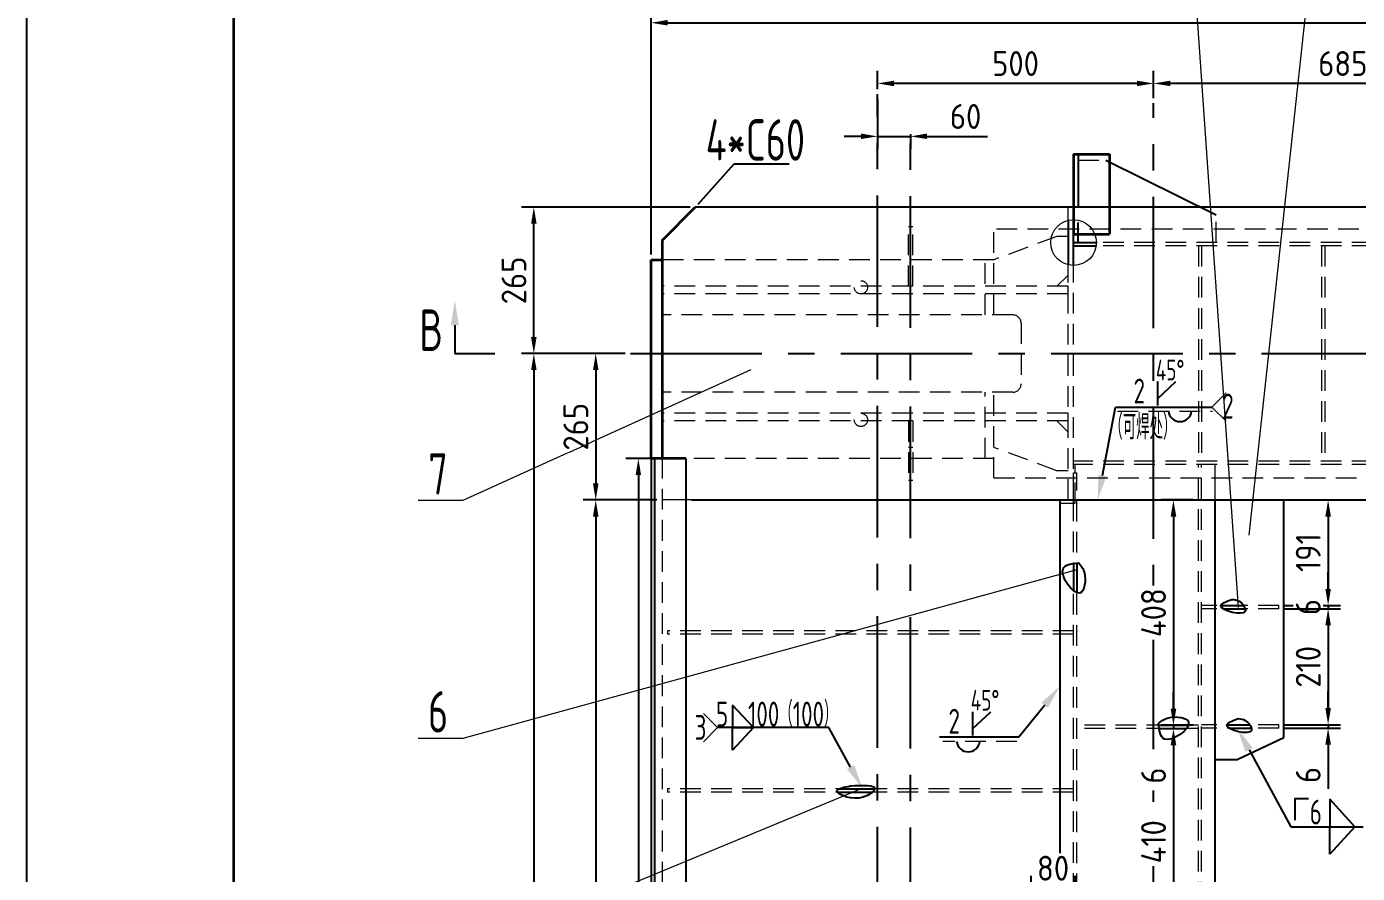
# Model space of a CAD drawing. Header units: millimetres. Extents: x 1747 to 2588, y -325 to 269.
# Drawn here: x 1746.7 to 1907.4, y 45.8 to 148 of the extents above; entities that cross this region are included whole.
import ezdxf
from ezdxf import colors
from ezdxf.entities.mleader import LeaderData, LeaderLine
from ezdxf.enums import TextEntityAlignment as Align
from ezdxf.math import Vec2, Vec3

# ---------------------------------------------------------------- set-up
doc = ezdxf.new("R2010")
doc.units = ezdxf.units.MM
for name, pattern in [('CENTER', [50.8, 31.75, -6.35, 6.35, -6.35]), ('DASHED', [0.75, 0.5, -0.25]), ('DASHED2', [9.525, 6.35, -3.175]), ('PHANTOM', [2.5, 1.25, -0.25, 0.25, -0.25, 0.25, -0.25])]:
    doc.linetypes.add(name, pattern=pattern)
for name, color, linetype, lineweight in [('1粗实线', 7, 'Continuous', 35), ('4虚线', 2, 'DASHED', 18), ('5双点画线', 4, 'PHANTOM', 18), ('6标注', 6, 'Continuous', 18), ('虚线', 3, 'DASHED2', 25)]:
    doc.layers.add(name, color=color, linetype=linetype, lineweight=lineweight)
doc.layers.add('2细实线', color=3, linetype='Continuous')
doc.layers.add('3中心线', color=1, linetype='CENTER')
doc.styles.get("Standard").update_dxf_attribs({"font": 'ISOCP.SHX', "bigfont": 'gbcbig.shx'})
doc.styles.add('wh_1', font='isocp.shx', dxfattribs={"bigfont": 'gbcbig.shx'})
doc.dimstyles.new('ISO-15', dxfattribs={"dimtxt": 3, "dimasz": 2, "dimexe": 1.5, "dimexo": 0.625, "dimgap": 0.9, "dimtad": 1, "dimlfac": 15, "dimdsep": 46, "dimtxsty": 'wh_1', "dimcen": 2.5, "dimadec": 0, "dimazin": 0, "dimtfac": 1, "dimtmove": 0, "dimatfit": 3, "dimfxl": 0.2, "dimtfill": 1, "dimarcsym": 0})

# ---------------------------------------------------------------- blocks, each defined once
blk = doc.blocks.new('WH_图框_A1')
at = {"layer": '1粗实线'}
blk.add_line((-806, 0), (-806, 574), dxfattribs=at)
at = {"layer": '2细实线'}
blk.add_line((-831, 584), (-831, -10), dxfattribs=at)
blk = doc.blocks.new('*D320')
at = {"layer": '6标注', "color": 0, "lineweight": -2, "ltscale": 0.2, "transparency": 16777216}
for p, q in [((1819, 108.51), (1806.47, 108.51)), ((1807.97, 106.51), (1807.97, -56.16)), ((1814.96, -58.16), (1806.47, -58.16))]:
    blk.add_line(p, q, dxfattribs=at)
at = {"layer": '6标注', "color": 0, "ltscale": 0.2, "transparency": 16777216}
for points in [[(1807.64, 106.51), (1808.31, 106.51), (1807.97, 108.51)], [(1807.64, -56.16), (1808.31, -56.16), (1807.97, -58.16)]]:
    blk.add_solid(points, dxfattribs=at)
at = {"layer": 'Defpoints', "color": 0, "ltscale": 0.2, "transparency": 16777216}
for p in [(1819.63, 108.51), (1807.97, -58.16), (1815.58, -58.16)]:
    blk.add_point(p, dxfattribs=at)
at = {"layer": '6标注', "color": 0, "ltscale": 0.2, "transparency": 16777216, "insert": (1805.47, 25.18), "char_height": 3, "attachment_point": 5, "rotation": 90, "style": 'wh_1', "bg_fill": 3, "box_fill_scale": 1.1, "bg_fill_color": 256, "bg_fill_true_color": 13158600, "bg_fill_transparency": 0}
blk.add_mtext('轨 距 2500%%P2.2', dxfattribs=at)
blk = doc.blocks.new('*D321')
at = {"layer": '6标注', "color": 0, "lineweight": -2, "ltscale": 0.2, "transparency": 16777216}
for p, q in [((1826.83, 126.18), (1806.47, 126.18)), ((1807.97, 110.51), (1807.97, 124.18)), ((1819, 108.51), (1806.47, 108.51))]:
    blk.add_line(p, q, dxfattribs=at)
at = {"layer": '6标注', "color": 0, "ltscale": 0.2, "transparency": 16777216}
for points in [[(1807.64, 124.18), (1808.31, 124.18), (1807.97, 126.18)], [(1807.64, 110.51), (1808.31, 110.51), (1807.97, 108.51)]]:
    blk.add_solid(points, dxfattribs=at)
at = {"layer": 'Defpoints', "color": 0, "ltscale": 0.2, "transparency": 16777216}
for p in [(1807.97, 126.18), (1827.45, 126.18), (1819.63, 108.51)]:
    blk.add_point(p, dxfattribs=at)
at = {"layer": '6标注', "color": 0, "ltscale": 0.2, "transparency": 16777216, "insert": (1805.57, 117.34), "char_height": 3, "attachment_point": 5, "rotation": 90, "style": 'wh_1', "bg_fill": 3, "box_fill_scale": 1.1, "bg_fill_color": 256, "bg_fill_true_color": 13158600, "bg_fill_transparency": 0}
blk.add_mtext('265', dxfattribs=at)
blk = doc.blocks.new('*D322')
at = {"layer": '6标注', "color": 0, "lineweight": -2, "ltscale": 0.2, "transparency": 16777216}
for p, q in [((1819, 108.51), (1813.94, 108.51)), ((1815.44, 106.51), (1815.44, 92.84)), ((1822.83, 90.84), (1813.94, 90.84))]:
    blk.add_line(p, q, dxfattribs=at)
at = {"layer": '6标注', "color": 0, "ltscale": 0.2, "transparency": 16777216}
for points in [[(1815.11, 106.51), (1815.78, 106.51), (1815.44, 108.51)], [(1815.11, 92.84), (1815.78, 92.84), (1815.44, 90.84)]]:
    blk.add_solid(points, dxfattribs=at)
at = {"layer": 'Defpoints', "color": 0, "ltscale": 0.2, "transparency": 16777216}
for p in [(1819.63, 108.51), (1815.44, 90.84), (1823.45, 90.84)]:
    blk.add_point(p, dxfattribs=at)
at = {"layer": '6标注', "color": 0, "ltscale": 0.2, "transparency": 16777216, "insert": (1813.04, 99.68), "char_height": 3, "attachment_point": 5, "rotation": 90, "style": 'wh_1', "bg_fill": 3, "box_fill_scale": 1.1, "bg_fill_color": 256, "bg_fill_true_color": 13158600, "bg_fill_transparency": 0}
blk.add_mtext('265', dxfattribs=at)
blk = doc.blocks.new('*D323')
at = {"layer": '6标注', "color": 0, "lineweight": -2, "ltscale": 0.2, "transparency": 16777216}
for p, q in [((1822.83, 90.84), (1813.94, 90.84)), ((1815.44, 88.84), (1815.44, -40.82)), ((1822.83, -42.82), (1813.94, -42.82))]:
    blk.add_line(p, q, dxfattribs=at)
at = {"layer": '6标注', "color": 0, "ltscale": 0.2, "transparency": 16777216}
for points in [[(1815.11, 88.84), (1815.78, 88.84), (1815.44, 90.84)], [(1815.11, -40.82), (1815.78, -40.82), (1815.44, -42.82)]]:
    blk.add_solid(points, dxfattribs=at)
at = {"layer": 'Defpoints', "color": 0, "ltscale": 0.2, "transparency": 16777216}
for p in [(1823.45, 90.84), (1815.44, -42.82), (1823.45, -42.82)]:
    blk.add_point(p, dxfattribs=at)
at = {"layer": '6标注', "color": 0, "ltscale": 0.2, "transparency": 16777216, "insert": (1813.04, 24.01), "char_height": 3, "attachment_point": 5, "rotation": 90, "style": 'wh_1', "bg_fill": 3, "box_fill_scale": 1.1, "bg_fill_color": 256, "bg_fill_true_color": 13158600, "bg_fill_transparency": 0}
blk.add_mtext('2005', dxfattribs=at)
blk = doc.blocks.new('*D329')
at = {"layer": '6标注', "color": 0, "lineweight": -2, "ltscale": 0.2, "transparency": 16777216}
for p, q in [((1882.79, 139.36), (1882.79, 142.62)), ((1928.45, 139.36), (1928.45, 142.62)), ((1926.45, 141.12), (1884.79, 141.12))]:
    blk.add_line(p, q, dxfattribs=at)
at = {"layer": '6标注', "color": 0, "ltscale": 0.2, "transparency": 16777216}
for points in [[(1884.79, 141.45), (1884.79, 140.79), (1882.79, 141.12)], [(1926.45, 141.45), (1926.45, 140.79), (1928.45, 141.12)]]:
    blk.add_solid(points, dxfattribs=at)
at = {"layer": 'Defpoints', "color": 0, "ltscale": 0.2, "transparency": 16777216}
for p in [(1882.79, 141.12), (1882.79, 138.74), (1928.45, 138.74)]:
    blk.add_point(p, dxfattribs=at)
at = {"layer": '6标注', "color": 0, "ltscale": 0.2, "transparency": 16777216, "insert": (1905.62, 143.52), "char_height": 3, "attachment_point": 5, "style": 'wh_1', "bg_fill": 3, "box_fill_scale": 1.1, "bg_fill_color": 256, "bg_fill_true_color": 13158600, "bg_fill_transparency": 0}
blk.add_mtext('685', dxfattribs=at)
blk = doc.blocks.new('*D330')
at = {"layer": '6标注', "color": 0, "lineweight": -2, "ltscale": 0.2, "transparency": 16777216}
for p, q in [((1849.45, 140.44), (1849.45, 142.62)), ((1882.79, 139.36), (1882.79, 142.62)), ((1880.79, 141.12), (1851.45, 141.12))]:
    blk.add_line(p, q, dxfattribs=at)
at = {"layer": '6标注', "color": 0, "ltscale": 0.2, "transparency": 16777216}
for points in [[(1851.45, 141.45), (1851.45, 140.79), (1849.45, 141.12)], [(1880.79, 141.45), (1880.79, 140.79), (1882.79, 141.12)]]:
    blk.add_solid(points, dxfattribs=at)
at = {"layer": 'Defpoints', "color": 0, "ltscale": 0.2, "transparency": 16777216}
for p in [(1849.45, 141.12), (1849.45, 139.82), (1882.79, 138.74)]:
    blk.add_point(p, dxfattribs=at)
at = {"layer": '6标注', "color": 0, "ltscale": 0.2, "transparency": 16777216, "insert": (1866.12, 143.52), "char_height": 3, "attachment_point": 5, "style": 'wh_1', "bg_fill": 3, "box_fill_scale": 1.1, "bg_fill_color": 256, "bg_fill_true_color": 13158600, "bg_fill_transparency": 0}
blk.add_mtext('500', dxfattribs=at)
blk = doc.blocks.new('*D331')
at = {"layer": '6标注', "color": 0, "lineweight": -2, "ltscale": 0.2, "transparency": 16777216}
for p, q in [((1849.45, 139.19), (1849.45, 133.23)), ((1853.45, 134.98), (1853.45, 133.23)), ((1847.45, 134.73), (1845.45, 134.73)), ((1849.45, 134.73), (1853.45, 134.73)), ((1855.45, 134.73), (1862.73, 134.73))]:
    blk.add_line(p, q, dxfattribs=at)
at = {"layer": '6标注', "color": 0, "ltscale": 0.2, "transparency": 16777216}
for points in [[(1847.45, 135.07), (1847.45, 134.4), (1849.45, 134.73)], [(1855.45, 135.07), (1855.45, 134.4), (1853.45, 134.73)]]:
    blk.add_solid(points, dxfattribs=at)
at = {"layer": 'Defpoints', "color": 0, "ltscale": 0.2, "transparency": 16777216}
for p in [(1849.45, 139.82), (1853.45, 135.6), (1853.45, 134.73)]:
    blk.add_point(p, dxfattribs=at)
at = {"layer": '6标注', "color": 0, "ltscale": 0.2, "transparency": 16777216, "insert": (1860.09, 137.13), "char_height": 3, "attachment_point": 5, "style": 'wh_1', "bg_fill": 3, "box_fill_scale": 1.1, "bg_fill_color": 256, "bg_fill_true_color": 13158600, "bg_fill_transparency": 0}
blk.add_mtext('60', dxfattribs=at)
blk = doc.blocks.new('*D332')
at = {"layer": '6标注', "color": 0, "lineweight": -2, "ltscale": 0.2, "transparency": 16777216}
for p, q in [((1822.12, 120.47), (1822.12, 149.94)), ((2048.79, 123.02), (2048.79, 149.94)), ((1824.12, 148.44), (2046.79, 148.44))]:
    blk.add_line(p, q, dxfattribs=at)
at = {"layer": '6标注', "color": 0, "ltscale": 0.2, "transparency": 16777216}
for points in [[(1824.12, 148.78), (1824.12, 148.11), (1822.12, 148.44)], [(2046.79, 148.78), (2046.79, 148.11), (2048.79, 148.44)]]:
    blk.add_solid(points, dxfattribs=at)
at = {"layer": 'Defpoints', "color": 0, "ltscale": 0.2, "transparency": 16777216}
for p in [(2048.79, 148.44), (2048.79, 122.39), (1822.12, 119.84)]:
    blk.add_point(p, dxfattribs=at)
at = {"layer": '6标注', "color": 0, "ltscale": 0.2, "transparency": 16777216, "insert": (1935.45, 150.84), "char_height": 3, "attachment_point": 5, "style": 'wh_1', "bg_fill": 3, "box_fill_scale": 1.1, "bg_fill_color": 256, "bg_fill_true_color": 13158600, "bg_fill_transparency": 0}
blk.add_mtext('3400', dxfattribs=at)
blk = doc.blocks.new('*D362')
at = {"layer": '6标注', "color": 0, "lineweight": -2, "ltscale": 0.2, "transparency": 16777216}
for p, q in [((1867.99, 36.4), (1867.99, 45.49)), ((1873.32, 36.4), (1873.32, 45.49)), ((1865.99, 43.99), (1863.99, 43.99)), ((1867.99, 43.99), (1873.32, 43.99)), ((1875.32, 43.99), (1877.32, 43.99))]:
    blk.add_line(p, q, dxfattribs=at)
at = {"layer": '6标注', "color": 0, "ltscale": 0.2, "transparency": 16777216}
for points in [[(1865.99, 44.32), (1865.99, 43.65), (1867.99, 43.99)], [(1875.32, 44.32), (1875.32, 43.65), (1873.32, 43.99)]]:
    blk.add_solid(points, dxfattribs=at)
at = {"layer": 'Defpoints', "color": 0, "ltscale": 0.2, "transparency": 16777216}
for p in [(1867.99, 35.78), (1873.32, 35.78)]:
    blk.add_point(p, dxfattribs=at)
at = {"layer": '6标注', "color": 0, "ltscale": 0.2, "transparency": 16777216, "insert": (1870.65, 46.39), "char_height": 3, "attachment_point": 5, "style": 'wh_1', "bg_fill": 3, "box_fill_scale": 1.1, "bg_fill_color": 256, "bg_fill_true_color": 13158600, "bg_fill_transparency": 0}
blk.add_mtext('80', dxfattribs=at)
at = {"layer": 'Defpoints', "color": 0, "ltscale": 0.2, "transparency": 16777216}
blk.add_point((1873.32, 43.99), dxfattribs=at)
blk = doc.blocks.new('*D368')
at = {"layer": '6标注', "color": 0, "lineweight": -2, "ltscale": 0.2, "transparency": 16777216}
for p, q in [((1887.56, 90.84), (1883.68, 90.84)), ((1885.18, 88.84), (1885.18, 65.64)), ((1887.56, 63.64), (1883.68, 63.64))]:
    blk.add_line(p, q, dxfattribs=at)
at = {"layer": '6标注', "color": 0, "ltscale": 0.2, "transparency": 16777216}
for points in [[(1884.85, 88.84), (1885.52, 88.84), (1885.18, 90.84)], [(1884.85, 65.64), (1885.52, 65.64), (1885.18, 63.64)]]:
    blk.add_solid(points, dxfattribs=at)
at = {"layer": 'Defpoints', "color": 0, "ltscale": 0.2, "transparency": 16777216}
for p in [(1888.19, 90.84), (1885.18, 63.64), (1888.19, 63.64)]:
    blk.add_point(p, dxfattribs=at)
at = {"layer": '6标注', "color": 0, "ltscale": 0.2, "transparency": 16777216, "insert": (1882.78, 77.24), "char_height": 3, "attachment_point": 5, "rotation": 90, "style": 'wh_1', "bg_fill": 3, "box_fill_scale": 1.1, "bg_fill_color": 256, "bg_fill_true_color": 13158600, "bg_fill_transparency": 0}
blk.add_mtext('408', dxfattribs=at)
blk = doc.blocks.new('*D369')
at = {"layer": '6标注', "color": 0, "lineweight": -2, "ltscale": 0.2, "transparency": 16777216}
for p, q in [((1885.18, 65.64), (1885.18, 67.64)), ((1885.18, 63.64), (1885.18, 63.24)), ((1885.81, 63.64), (1886.68, 63.64)), ((1885.81, 63.24), (1886.68, 63.24)), ((1885.18, 61.24), (1885.18, 55.92))]:
    blk.add_line(p, q, dxfattribs=at)
at = {"layer": '6标注', "color": 0, "ltscale": 0.2, "transparency": 16777216}
for points in [[(1884.85, 65.64), (1885.52, 65.64), (1885.18, 63.64)], [(1884.85, 61.24), (1885.52, 61.24), (1885.18, 63.24)]]:
    blk.add_solid(points, dxfattribs=at)
at = {"layer": 'Defpoints', "color": 0, "ltscale": 0.2, "transparency": 16777216}
for p in [(1885.18, 63.64), (1885.18, 63.24), (1885.18, 63.24)]:
    blk.add_point(p, dxfattribs=at)
at = {"layer": '6标注', "color": 0, "ltscale": 0.2, "transparency": 16777216, "insert": (1882.78, 57.58), "char_height": 3, "attachment_point": 5, "rotation": 90, "style": 'wh_1', "bg_fill": 3, "box_fill_scale": 1.1, "bg_fill_color": 256, "bg_fill_true_color": 13158600, "bg_fill_transparency": 0}
blk.add_mtext('6', dxfattribs=at)
blk = doc.blocks.new('*D370')
at = {"layer": '6标注', "color": 0, "lineweight": -2, "ltscale": 0.2, "transparency": 16777216}
for p, q in [((1885.81, 63.24), (1886.68, 63.24)), ((1885.18, 61.24), (1885.18, 37.91)), ((1885.81, 35.91), (1886.68, 35.91))]:
    blk.add_line(p, q, dxfattribs=at)
at = {"layer": '6标注', "color": 0, "ltscale": 0.2, "transparency": 16777216}
for points in [[(1884.85, 61.24), (1885.52, 61.24), (1885.18, 63.24)], [(1884.85, 37.91), (1885.52, 37.91), (1885.18, 35.91)]]:
    blk.add_solid(points, dxfattribs=at)
at = {"layer": 'Defpoints', "color": 0, "ltscale": 0.2, "transparency": 16777216}
for p in [(1885.18, 63.24), (1885.18, 35.91), (1885.18, 35.91)]:
    blk.add_point(p, dxfattribs=at)
at = {"layer": '6标注', "color": 0, "ltscale": 0.2, "transparency": 16777216, "insert": (1882.78, 49.58), "char_height": 3, "attachment_point": 5, "rotation": 90, "style": 'wh_1', "bg_fill": 3, "box_fill_scale": 1.1, "bg_fill_color": 256, "bg_fill_true_color": 13158600, "bg_fill_transparency": 0}
blk.add_mtext('410', dxfattribs=at)
blk = doc.blocks.new('*D380')
at = {"layer": '6标注', "color": 0, "lineweight": -2, "ltscale": 0.2, "transparency": 16777216}
for p, q in [((1899.14, 90.84), (1905.35, 90.84)), ((1903.85, 88.84), (1903.85, 80.11)), ((1898.54, 78.11), (1905.35, 78.11))]:
    blk.add_line(p, q, dxfattribs=at)
at = {"layer": '6标注', "color": 0, "ltscale": 0.2, "transparency": 16777216}
for points in [[(1903.52, 88.84), (1904.19, 88.84), (1903.85, 90.84)], [(1903.52, 80.11), (1904.19, 80.11), (1903.85, 78.11)]]:
    blk.add_solid(points, dxfattribs=at)
at = {"layer": 'Defpoints', "color": 0, "ltscale": 0.2, "transparency": 16777216}
for p in [(1898.52, 90.84), (1897.92, 78.11), (1903.85, 78.11)]:
    blk.add_point(p, dxfattribs=at)
at = {"layer": '6标注', "color": 0, "ltscale": 0.2, "transparency": 16777216, "insert": (1901.45, 84.48), "char_height": 3, "attachment_point": 5, "rotation": 90, "style": 'wh_1', "bg_fill": 3, "box_fill_scale": 1.1, "bg_fill_color": 256, "bg_fill_true_color": 13158600, "bg_fill_transparency": 0}
blk.add_mtext('191', dxfattribs=at)
blk = doc.blocks.new('*D381')
at = {"layer": '6标注', "color": 0, "lineweight": -2, "ltscale": 0.2, "transparency": 16777216}
for p, q in [((1903.85, 80.11), (1903.85, 82.11)), ((1898.54, 78.11), (1905.35, 78.11)), ((1898.54, 77.71), (1905.35, 77.71)), ((1903.85, 78.11), (1903.85, 77.71)), ((1903.85, 75.71), (1903.85, 73.71))]:
    blk.add_line(p, q, dxfattribs=at)
at = {"layer": '6标注', "color": 0, "ltscale": 0.2, "transparency": 16777216}
for points in [[(1903.52, 80.11), (1904.19, 80.11), (1903.85, 78.11)], [(1903.52, 75.71), (1904.19, 75.71), (1903.85, 77.71)]]:
    blk.add_solid(points, dxfattribs=at)
at = {"layer": 'Defpoints', "color": 0, "ltscale": 0.2, "transparency": 16777216}
for p in [(1897.92, 78.11), (1897.92, 77.71)]:
    blk.add_point(p, dxfattribs=at)
at = {"layer": '6标注', "color": 0, "ltscale": 0.2, "transparency": 16777216, "insert": (1901.45, 77.91), "char_height": 3, "attachment_point": 5, "rotation": 90, "style": 'wh_1', "bg_fill": 3, "box_fill_scale": 1.1, "bg_fill_color": 256, "bg_fill_true_color": 13158600, "bg_fill_transparency": 0}
blk.add_mtext('6', dxfattribs=at)
at = {"layer": 'Defpoints', "color": 0, "ltscale": 0.2, "transparency": 16777216}
blk.add_point((1903.85, 77.71), dxfattribs=at)
blk = doc.blocks.new('*D382')
at = {"layer": '6标注', "color": 0, "lineweight": -2, "ltscale": 0.2, "transparency": 16777216}
for p, q in [((1898.54, 77.71), (1905.35, 77.71)), ((1903.85, 75.71), (1903.85, 65.71)), ((1898.54, 63.71), (1905.35, 63.71))]:
    blk.add_line(p, q, dxfattribs=at)
at = {"layer": '6标注', "color": 0, "ltscale": 0.2, "transparency": 16777216}
for points in [[(1903.52, 75.71), (1904.19, 75.71), (1903.85, 77.71)], [(1903.52, 65.71), (1904.19, 65.71), (1903.85, 63.71)]]:
    blk.add_solid(points, dxfattribs=at)
at = {"layer": 'Defpoints', "color": 0, "ltscale": 0.2, "transparency": 16777216}
for p in [(1897.92, 77.71), (1897.92, 63.71), (1903.85, 63.71)]:
    blk.add_point(p, dxfattribs=at)
at = {"layer": '6标注', "color": 0, "ltscale": 0.2, "transparency": 16777216, "insert": (1901.45, 70.71), "char_height": 3, "attachment_point": 5, "rotation": 90, "style": 'wh_1', "bg_fill": 3, "box_fill_scale": 1.1, "bg_fill_color": 256, "bg_fill_true_color": 13158600, "bg_fill_transparency": 0}
blk.add_mtext('210', dxfattribs=at)
blk = doc.blocks.new('*D252')
at = {"layer": '6标注', "color": 0, "lineweight": -2, "ltscale": 0.2, "transparency": 16777216}
for p, q in [((1903.85, 65.71), (1903.85, 67.71)), ((1898.54, 63.71), (1905.35, 63.71)), ((1898.54, 63.31), (1905.35, 63.31)), ((1903.85, 63.71), (1903.85, 63.31)), ((1903.85, 61.31), (1903.85, 55.98))]:
    blk.add_line(p, q, dxfattribs=at)
at = {"layer": '6标注', "color": 0, "ltscale": 0.2, "transparency": 16777216}
for points in [[(1903.52, 65.71), (1904.19, 65.71), (1903.85, 63.71)], [(1903.52, 61.31), (1904.19, 61.31), (1903.85, 63.31)]]:
    blk.add_solid(points, dxfattribs=at)
at = {"layer": 'Defpoints', "color": 0, "ltscale": 0.2, "transparency": 16777216}
for p in [(1897.92, 63.71), (1897.92, 63.31), (1903.85, 63.31)]:
    blk.add_point(p, dxfattribs=at)
at = {"layer": '6标注', "color": 0, "ltscale": 0.2, "transparency": 16777216, "insert": (1901.45, 57.65), "char_height": 3, "attachment_point": 5, "rotation": 90, "style": 'wh_1', "bg_fill": 3, "box_fill_scale": 1.1, "bg_fill_color": 256, "bg_fill_true_color": 13158600, "bg_fill_transparency": 0}
blk.add_mtext('6', dxfattribs=at)
blk = doc.blocks.new('*D417')
at = {"layer": '6标注', "color": 0, "lineweight": -2, "ltscale": 0.2, "transparency": 16777216}
for p, q in [((1825.69, 95.84), (1819.09, 95.84)), ((1820.59, 93.84), (1820.59, -43.49)), ((1825.69, -45.49), (1819.09, -45.49))]:
    blk.add_line(p, q, dxfattribs=at)
at = {"layer": '6标注', "color": 0, "ltscale": 0.2, "transparency": 16777216}
for points in [[(1820.26, 93.84), (1820.92, 93.84), (1820.59, 95.84)], [(1820.26, -43.49), (1820.92, -43.49), (1820.59, -45.49)]]:
    blk.add_solid(points, dxfattribs=at)
at = {"layer": 'Defpoints', "color": 0, "ltscale": 0.2, "transparency": 16777216}
for p in [(1826.32, 95.84), (1820.59, -45.49), (1826.32, -45.49)]:
    blk.add_point(p, dxfattribs=at)
at = {"layer": '6标注', "color": 0, "ltscale": 0.2, "transparency": 16777216, "insert": (1818.19, 24.68), "char_height": 3, "attachment_point": 5, "rotation": 90, "style": 'wh_1', "bg_fill": 3, "box_fill_scale": 1.1, "bg_fill_color": 256, "bg_fill_true_color": 13158600, "bg_fill_transparency": 0}
blk.add_mtext('2160', dxfattribs=at)

msp = doc.modelspace()

# ---------------------------------------------------------------- linework, layer by layer
at = {"color": 7, "linetype": 'Continuous'}
for p, q in [((2043.45298, 126.17687), (1827.45298, 126.17687)), ((1826.98632, 90.84354), (2043.91965, 90.84354)), ((1871.51965, 35.77687), (1871.51965, 90.84354)), ((1890.18632, 90.84354), (1890.18632, -42.82313)), ((1898.51965, 62.17687), (1898.51965, 90.84354)), ((1873.11965, 83.17782), (1873.11965, 79.87783)), ((1873.51934, 83.23321), (1873.51934, 79.64368)), ((1892.85298, 59.5102), (1898.51965, 62.17687)), ((1890.18632, 59.5102), (1892.85298, 59.5102)), ((1844.61315, 55.57687), (1848.86428, 55.57687)), ((1844.83082, 55.97687), (1849.15069, 55.97687))]:
    msp.add_line(p, q, dxfattribs=at)
at = {"ltscale": 0.2}
for p, q in [((1822.11965, 119.84354), (1822.11965, -69.4898)), ((1798.43679, 108.5102), (1803.24757, 108.5102)), ((1822.51965, 95.84354), (1822.51965, -45.4898)), ((1826.31965, 95.84354), (1826.31965, -45.4898)), ((1890.90112, 78.1102), (1893.64112, 78.1102)), ((1891.17975, 77.7102), (1893.84508, 77.7102)), ((1891.64169, 63.7102), (1894.38169, 63.7102)), ((1891.92031, 63.3102), (1894.58565, 63.3102))]:
    msp.add_line(p, q, dxfattribs=at)
for p, q in [((1883.25604, 105.13862), (1883.25604, 102.24961)), ((1883.25604, 103.06514), (1885.48325, 105.13862)), ((1860.91554, 65.28227), (1860.91554, 62.39326)), ((1860.91554, 63.20879), (1863.14275, 65.28227))]:
    msp.add_line(p, q)
at = {"ltscale": 0.2, "flags": 128}
for points in [[(1831.96278, 66.0747), (1831.96278, 63.36618), (1834.4898, 63.36618), (1831.96278, 66.0747)], [(1831.96278, 60.65767), (1831.96278, 63.36618), (1834.4898, 63.36618), (1831.96278, 60.65767)], [(1901.47627, 54.74575), (1899.84198, 54.74575), (1899.84198, 52.19051)], [(1904.0448, 54.72453), (1904.0448, 51.39597), (1907.0688, 51.39597), (1904.0448, 54.72453)], [(1904.0448, 48.06741), (1904.0448, 51.39597), (1907.0688, 51.39597), (1904.0448, 48.06741)]]:
    msp.add_lwpolyline(points, dxfattribs=at)
for centre in [(1885.97027, 101.70367), (1860.40638, 61.84732)]:
    msp.add_arc(centre, 1.40757, 186.0470255, 353.9529745)
at = {"layer": '1粗实线'}
msp.add_line((1823.45298, 122.17687), (1827.45298, 126.17687), dxfattribs=at)
at = {"layer": '2细实线', "ltscale": 0.2}
for points in [[(1873.75299, 83.26284), (1871.84883, 82.52646), (1873.89126, 79.60922), (1874.42872, 82.03315), (1873.75299, 83.26284)], [(1892.23609, 78.84284), (1890.89508, 78.04845), (1893.85286, 77.42353), (1893.10786, 78.61953), (1892.23609, 78.84284)], [(1892.97665, 64.44284), (1891.63565, 63.64845), (1894.59343, 63.02353), (1893.84842, 64.21953), (1892.97665, 64.44284)], [(1846.17871, 56.33096), (1844.58214, 55.77973), (1847.18683, 54.86597), (1849.1548, 56.01093), (1846.17871, 56.33096)]]:
    msp.add_spline(points, degree=3, dxfattribs=at)
at = {"layer": '3中心线', "ltscale": 0.5}
for p, q in [((1849.45298, -116.87825), (1849.45298, 139.81614)), ((1882.78632, -117.03159), (1882.78632, 138.73908)), ((1853.45298, -116.96594), (1853.45298, 135.60354)), ((1819.6266, 108.5102), (2052.3553, 108.5102))]:
    msp.add_line(p, q, dxfattribs=at)
at = {"layer": '4虚线', "ltscale": 5}
for p, q in [((1872.45298, 90.84354), (1872.45298, 126.17687)), ((1873.11965, 90.84354), (1873.11965, 126.17687)), ((1853.18632, 123.84354), (1853.71965, 123.84354)), ((1853.18632, 116.64354), (1853.18632, 123.84354)), ((1853.71965, 116.64354), (1853.71965, 123.84354)), ((1873.11965, 123.3102), (1873.11965, 123.7102)), ((1823.45298, 122.17687), (1823.45298, -69.4898)), ((1863.51965, 113.17687), (1863.51965, 123.5102)), ((2020.05298, 123.5102), (1863.51965, 123.5102)), ((1871.11965, 122.64354), (1863.51965, 119.84354)), ((1872.45298, 122.64354), (1871.11965, 122.64354)), ((2010.45298, 121.9102), (1873.11965, 121.9102)), ((2010.45298, 121.5102), (1873.11965, 121.5102)), ((1888.18632, 121.5102), (1888.18632, 95.5102)), ((1888.58632, 121.5102), (1888.58632, 95.5102)), ((1903.05298, 121.5102), (1903.05298, 95.5102)), ((1903.45298, 121.5102), (1903.45298, 95.5102)), ((1863.51965, 119.84354), (1823.45298, 119.84354)), ((1862.45298, 113.17687), (1862.45298, 119.84354)), ((1871.11965, 116.64354), (1872.45298, 117.97687)), ((1872.45298, 116.64354), (1823.45298, 116.64354)), ((1872.45298, 115.7102), (1823.45298, 115.7102)), ((1872.45298, 115.7102), (1872.45298, 116.64354)), ((1865.78632, 113.17687), (1823.45298, 113.17687)), ((1866.78632, 112.17687), (1866.78632, 104.84354)), ((1865.78632, 103.84354), (1823.45298, 103.84354)), ((1862.45298, 95.84354), (1862.45298, 103.84354)), ((1863.51965, 93.5102), (1863.51965, 103.84354)), ((1872.45298, 101.3102), (1823.45298, 101.3102)), ((1872.45298, 100.37687), (1872.45298, 101.3102)), ((1878.41772, 101.55539), (1889.88697, 101.55539)), ((1872.45298, 100.37687), (1823.45298, 100.37687)), ((1853.18632, 100.37687), (1853.18632, 93.17687)), ((1853.71965, 100.37687), (1853.71965, 93.17687)), ((1872.45298, 99.04354), (1871.11965, 100.37687)), ((1853.71965, 97.17687), (1853.18632, 97.17687)), ((1871.11965, 94.37687), (1863.51965, 97.17687)), ((1863.51965, 95.84354), (1823.45298, 95.84354)), ((2010.45298, 95.5102), (1873.11965, 95.5102)), ((2010.45298, 95.1102), (1873.11965, 95.1102)), ((1873.31965, 90.44354), (1873.31965, 95.1102)), ((1888.18632, -47.75646), (1888.18632, 95.1102)), ((1888.58632, -47.75646), (1888.58632, 95.1102)), ((1853.71965, 93.17687), (1853.18632, 93.17687)), ((1863.51965, 93.5102), (2020.05298, 93.5102)), ((1872.45298, 94.37687), (1871.11965, 94.37687)), ((1873.11965, 35.77687), (1873.11965, 94.1102)), ((1873.11965, 94.1102), (1873.51965, 94.1102)), ((1873.11965, 93.7102), (1873.11965, 93.3102)), ((1873.51965, -46.75646), (1873.51965, 94.1102)), ((1897.91965, 78.1102), (1888.58632, 78.1102)), ((1897.91965, 77.7102), (1888.58632, 77.7102)), ((1897.91965, 77.7102), (1897.91965, 78.1102)), ((1873.11965, 75.04354), (1824.11965, 75.04354)), ((1824.11965, 75.04354), (1824.11965, 74.64354)), ((1873.11965, 74.64354), (1824.11965, 74.64354)), ((1888.18632, 63.64354), (1873.51965, 63.64354)), ((1888.18632, 63.24354), (1873.51965, 63.24354)), ((1897.91965, 63.7102), (1888.58632, 63.7102)), ((1897.91965, 63.3102), (1888.58632, 63.3102)), ((1897.91965, 63.3102), (1897.91965, 63.7102)), ((1866.28036, 61.69904), (1857.34082, 61.69904)), ((1873.11965, 55.97687), (1824.11965, 55.97687)), ((1824.11965, 55.97687), (1824.11965, 55.57687)), ((1873.11965, 55.57687), (1824.11965, 55.57687))]:
    msp.add_line(p, q, dxfattribs=at)
at = {"layer": '4虚线', "ltscale": 10}
for p, q in [((1890.18632, 95.1102), (1890.18632, 90.84354)), ((1826.98632, 90.84354), (1823.45298, 90.84354)), ((1871.51965, 90.44354), (1873.31965, 90.44354))]:
    msp.add_line(p, q, dxfattribs=at)
at = {"layer": '4虚线', "ltscale": 5}
for centre in [(1847.45298, 116.5102), (1847.45298, 100.5102)]:
    msp.add_circle(centre, 0.8, dxfattribs=at)
for centre, start, end in [((1865.78632, 112.17687), 0, 90), ((1865.78632, 104.84354), 270, 0)]:
    msp.add_arc(centre, 1, start, end, dxfattribs=at)
at = {"layer": '5双点画线', "linetype": 'PHANTOM', "ltscale": 5}
msp.add_line((1827.45298, 126.17687), (2043.45298, 126.17687), dxfattribs=at)
at = {"layer": '6标注', "ltscale": 0.2}
for p, q in [((1891.54293, 103.76058), (1889.82978, 102.04743)), ((1891.54293, 100.33429), (1889.82978, 102.04743)), ((1828.4333, 65.07933), (1830.14645, 63.36618)), ((1828.4333, 61.65304), (1830.14645, 63.36618))]:
    msp.add_line(p, q, dxfattribs=at)

# ---------------------------------------------------------------- block references
at = {"layer": '2细实线', "lineweight": 0}
msp.add_blockref('WH_图框_A1', (2577.74535, -314.60487), dxfattribs=at)

# ---------------------------------------------------------------- texts
at = {"layer": '6标注', "ltscale": 0.2, "style": 'wh_1', "width": 0.75}
for s, height, p in [('B', 5, (1794.15411, 108.83941)), ('2', 3, (1891.07234, 100.67084)), ('5', 3, (1829.96523, 63.48913)), ('100（100）', 3, (1833.82317, 63.48913)), ('3', 3, (1827.38712, 61.89439)), ('6', 3, (1901.63297, 51.6706))]:
    msp.add_text(s, height=height, dxfattribs=at).set_placement(p)
at = {"layer": '6标注', "style": 'wh_1', "width": 0.75}
for s, height, p in [('45°', 2.5, (1883.0525, 105.27199)), ('2', 3, (1880.36571, 102.48897)), ('（可焊处） ', 3, (1877.44234, 98.1492)), ('45°', 2.5, (1860.712, 65.41563)), ('2', 3, (1858.02521, 62.63262))]:
    msp.add_text(s, height=height, dxfattribs=at).set_placement(p)
at = {"layer": '6标注', "ltscale": 0.2, "style": 'wh_1', "width": 0.75}
for s, p in [('7', (1796.40913, 91.48276)), ('6', (1796.40913, 62.76749))]:
    msp.add_text(s, height=5, dxfattribs=at).set_placement(p, align=Align.CENTER)

# ---------------------------------------------------------------- leaders
at = {"layer": '6标注', "ltscale": 0.2}
ml = msp.add_multileader_mtext('Standard', dxfattribs=at)
ml.set_content('')
ml.set_leader_properties()
ml.build(insert=Vec2(0, 0))
ml.multileader.update_dxf_attribs({"text_right_attachment_type": 6, "dogleg_length": 0, "arrow_head_size": 3})
ctx = ml.context
ctx.base_point, ctx.char_height, ctx.arrow_head_size, ctx.landing_gap_size, ctx.plane_origin = Vec3(1803.24757, 108.5102), 0.18, 3, 0.09, Vec3(1798.43679, 118.49211)
ctx.right_attachment = 6
notes = []
notes.append((ctx, [(0, (1, 1, 0), (1803.24757, 108.5102), (1, 0), 0, [(0, [(1798.43679, 114.92975), (1798.43679, 108.5102)], 0, [])])]))
ctx.mtext, ml.multileader.dxf.content_type = None, 0
ml = msp.add_multileader_mtext('Standard', dxfattribs=at)
ml.set_content('')
ml.set_leader_properties()
ml.build(insert=Vec2(0, 0))
ml.multileader.update_dxf_attribs({"text_right_attachment_type": 6, "dogleg_length": 0, "arrow_head_size": 3})
ctx = ml.context
ctx.base_point, ctx.char_height, ctx.arrow_head_size, ctx.landing_gap_size, ctx.plane_origin = Vec3(1889.82978, 102.04743), 0.18, 3, 0.09, Vec3(1873.05958, 85.77175)
ctx.right_attachment = 6
notes.append((ctx, [(0, (1, 1, 0), (1889.82978, 102.04743), (1, 0), 0, [(0, [(1876.03915, 90.84354), (1878.18982, 102.04743)], 0, [])])]))
ctx.mtext, ml.multileader.dxf.content_type = None, 0
ml = msp.add_multileader_mtext('Standard', dxfattribs=at)
ml.set_content('')
ml.set_leader_properties()
ml.build(insert=Vec2(0, 0))
ml.multileader.update_dxf_attribs({"text_right_attachment_type": 6, "dogleg_length": 0, "arrow_head_size": 3})
ctx = ml.context
ctx.base_point, ctx.char_height, ctx.arrow_head_size, ctx.landing_gap_size, ctx.plane_origin = Vec3(1856.95712, 62.19108), 0.18, 3, 0.09, Vec3(1871.6385, 45.9154)
ctx.right_attachment, ctx.text_align_type = 6, 2
notes.append((ctx, [(1, (1, 1, 0), (1856.95712, 62.19108), (-1, 0), 0, [(0, [(1871.51965, 68.41049), (1866.50827, 62.19108)], 0, [])])]))
ctx.mtext, ml.multileader.dxf.content_type = None, 0
ml = msp.add_multileader_mtext('Standard', dxfattribs=at)
ml.set_content('')
ml.set_leader_properties()
ml.build(insert=Vec2(0, 0))
ml.multileader.update_dxf_attribs({"text_right_attachment_type": 6, "dogleg_length": 0, "arrow_head_size": 3})
ctx = ml.context
ctx.base_point, ctx.char_height, ctx.arrow_head_size, ctx.landing_gap_size, ctx.plane_origin = Vec3(1830.14645, 63.36618), 0.18, 3, 0.09, Vec3(1848.69624, 47.0905)
ctx.right_attachment, ctx.text_align_type = 6, 2
notes.append((ctx, [(1, (1, 1, 0), (1830.14645, 63.36618), (-1, 0), 0, [(0, [(1847.66894, 55.97687), (1843.56601, 63.36618)], 0, [])])]))
ctx.mtext, ml.multileader.dxf.content_type = None, 0
ml = msp.add_multileader_mtext('Standard', dxfattribs=at)
ml.set_content('')
ml.set_leader_properties()
ml.build(insert=Vec2(0, 0))
ml.multileader.update_dxf_attribs({"text_right_attachment_type": 6, "dogleg_length": 0, "arrow_head_size": 3})
ctx = ml.context
ctx.base_point, ctx.char_height, ctx.arrow_head_size, ctx.landing_gap_size, ctx.plane_origin = Vec3(1908.08671, 51.39597), 0.18, 3, 0.09, Vec3(1894.21131, 67.67166)
ctx.right_attachment = 6
notes.append((ctx, [(0, (1, 1, 0), (1908.08671, 51.39597), (1, 0), 0, [(0, [(1892.87387, 63.3102), (1899.34154, 51.39597)], 0, [])])]))
ctx.mtext, ml.multileader.dxf.content_type = None, 0
for ctx, leaders in notes:
    for number, flags, end, landing, length, lines in leaders:
        leader = LeaderData()
        leader.index, (leader.has_last_leader_line, leader.has_dogleg_vector, leader.attachment_direction) = number, flags
        leader.last_leader_point, leader.dogleg_vector, leader.dogleg_length = Vec3(end), Vec3(landing), length
        for number, points, colour, breaks in lines:
            line = LeaderLine()
            line.index, line.vertices, line.color, line.breaks = number, Vec3.list(points), colors.encode_raw_color(colour), breaks
            leader.lines.append(line)
        ctx.leaders.append(leader)

# ---------------------------------------------------------------- next in the draw order: dimensions: what is measured, and where the dimension line sits
for base, p1, p2, picture, middle in [((1882.78632, 141.12141), (1928.45298, 138.73908), (1882.78632, 138.73908), '*D329', (1905.61965, 143.52141)), ((1873.31965, 43.98538), (1867.98632, 35.77687), (1873.31965, 35.77687), '*D362', (1870.65298, 46.38538))]:
    dim = msp.add_linear_dim(base=base, p1=p1, p2=p2, dimstyle='ISO-15', dxfattribs=at)
    dim.commit()
    dim.dimension.update_dxf_attribs({"geometry": picture, "text_midpoint": middle})
dim = msp.add_linear_dim(base=(1807.97433, -58.15646), p1=(1819.6266, 108.5102), p2=(1815.58095, -58.15646), angle=90, text='轨 距 <>%%P2.2', dimstyle='ISO-15', dxfattribs=at)
dim.commit()
dim.dimension.update_dxf_attribs({"geometry": '*D320', "text_midpoint": (1805.47477, 25.17687)})
for base, p1, p2, picture, middle in [((1885.18306, 63.64354), (1888.18632, 90.84354), (1888.18632, 63.64354), '*D368', (1882.78306, 77.24354)), ((1903.85357, 78.1102), (1898.51965, 90.84354), (1897.91965, 78.1102), '*D380', (1901.45357, 84.47687))]:
    dim = msp.add_linear_dim(base=base, p1=p1, p2=p2, angle=90, dimstyle='ISO-15', dxfattribs=at)
    dim.commit()
    dim.dimension.update_dxf_attribs({"geometry": picture, "text_midpoint": middle})

# ---------------------------------------------------------------- next in the draw order: dimensions: what is measured, and where the dimension line sits
dim = msp.add_linear_dim(base=(1849.45298, 141.12141), p1=(1882.78632, 138.73908), p2=(1849.45298, 139.81614), dimstyle='ISO-15', dxfattribs=at)
dim.commit()
dim.dimension.update_dxf_attribs({"geometry": '*D330', "text_midpoint": (1866.11965, 143.52141)})
for base, p1, p2, picture, middle in [((1807.97433, 126.17687), (1819.6266, 108.5102), (1827.45298, 126.17687), '*D321', (1805.57403, 117.34354)), ((1885.18306, 63.24354), (1885.18306, 63.64354), (1885.18306, 63.24354), '*D369', (1882.78306, 57.57936))]:
    dim = msp.add_linear_dim(base=base, p1=p1, p2=p2, angle=90, dimstyle='ISO-15', dxfattribs=at)
    dim.commit()
    dim.dimension.update_dxf_attribs({"geometry": picture, "text_midpoint": middle})
dim = msp.add_linear_dim(base=(1903.85357, 77.7102), p1=(1897.91965, 78.1102), p2=(1897.91965, 77.7102), angle=90, dimstyle='ISO-15', dxfattribs=at)
dim.commit()
dim.dimension.update_dxf_attribs({"geometry": '*D381', "text_midpoint": (1903.85357, 77.9102), "dimtype": 160})

# ---------------------------------------------------------------- next in the draw order: dimensions: what is measured, and where the dimension line sits
dim = msp.add_linear_dim(base=(1853.45298, 134.73445), p1=(1849.45298, 139.81614), p2=(1853.45298, 135.60354), dimstyle='ISO-15', dxfattribs=at)
dim.commit()
dim.dimension.update_dxf_attribs({"geometry": '*D331', "text_midpoint": (1860.09393, 137.13445)})
for base, p1, p2, picture, middle in [((1815.4422, 90.84354), (1819.6266, 108.5102), (1823.45298, 90.84354), '*D322', (1813.0419, 99.67687)), ((1903.85357, 63.7102), (1897.91965, 77.7102), (1897.91965, 63.7102), '*D382', (1901.45327, 70.7102)), ((1885.18306, 35.9102), (1885.18306, 63.24354), (1885.18306, 35.9102), '*D370', (1882.78306, 49.57687))]:
    dim = msp.add_linear_dim(base=base, p1=p1, p2=p2, angle=90, dimstyle='ISO-15', dxfattribs=at)
    dim.commit()
    dim.dimension.update_dxf_attribs({"geometry": picture, "text_midpoint": middle})

# ---------------------------------------------------------------- next in the draw order: linework, layer by layer
at = {"color": 7, "linetype": 'Continuous'}
for p, q in [((1883.3883, 63.64354), (1886.97783, 63.64354)), ((1883.44369, 63.24384), (1886.74368, 63.24384))]:
    msp.add_line(p, q, dxfattribs=at)
at = {"layer": '1粗实线'}
for p in [(1826.31965, 95.84354), (1823.45298, 95.84354)]:
    msp.add_line(p, (1822.11965, 95.84354), dxfattribs=at)
at = {"layer": '2细实线', "ltscale": 0.2}
msp.add_spline([(1883.35867, 63.87719), (1884.09505, 61.97303), (1887.01229, 64.01545), (1884.58836, 64.55292), (1883.35867, 63.87719)], degree=3, dxfattribs=at)
at = {"layer": '4虚线', "ltscale": 5}
msp.add_line((1823.45298, 95.84354), (1823.45298, 103.84354), dxfattribs=at)

# ---------------------------------------------------------------- next in the draw order: dimensions: what is measured, and where the dimension line sits
at = {"layer": '6标注', "ltscale": 0.2}
dim = msp.add_linear_dim(base=(2048.78631, 148.44362), p1=(1822.11965, 119.84354), p2=(2048.78631, 122.39355), dimstyle='ISO-15', dxfattribs=at)
dim.commit()
dim.dimension.update_dxf_attribs({"geometry": '*D332', "text_midpoint": (1935.45298, 150.84362)})
for base, p1, p2, picture, middle in [((1815.4422, -42.82313), (1823.45298, 90.84354), (1823.45298, -42.82313), '*D323', (1813.0419, 24.0102)), ((1903.85357, 63.3102), (1897.91965, 63.7102), (1897.91965, 63.3102), '*D252', (1901.45357, 57.64603))]:
    dim = msp.add_linear_dim(base=base, p1=p1, p2=p2, angle=90, dimstyle='ISO-15', dxfattribs=at)
    dim.commit()
    dim.dimension.update_dxf_attribs({"geometry": picture, "text_midpoint": middle})

# ---------------------------------------------------------------- next in the draw order: linework, layer by layer
at = {"color": 7, "linetype": 'Continuous'}
for p, q in [((1877.01965, 131.84354), (1890.35298, 125.24354)), ((1872.45298, 124.58616), (1872.45298, 119.23425)), ((1873.11965, 119.15246), (1873.11965, 124.66795)), ((1873.68632, 121.9102), (1873.68632, 124.3242)), ((1873.11965, 122.9102), (1874.45298, 122.9102)), ((1873.11965, 121.9102), (1875.8774, 121.9102)), ((1873.11965, 121.5102), (1875.84823, 121.5102))]:
    msp.add_line(p, q, dxfattribs=at)
at = {"layer": '1粗实线'}
for p, q in [((1873.11965, 132.57687), (1873.11965, 122.9102)), ((1873.11965, 132.57687), (1877.45298, 132.57687)), ((1877.45298, 132.57687), (1877.45298, 122.9102)), ((1823.45298, 122.17687), (1823.45298, 119.84354)), ((1873.11965, 122.9102), (1877.45298, 122.9102)), ((1822.11965, 95.84354), (1822.11965, 119.84354)), ((1822.11965, 119.84354), (1823.45298, 119.84354)), ((1823.45298, 119.84354), (1823.45298, 95.84354))]:
    msp.add_line(p, q, dxfattribs=at)
at = {"layer": '2细实线'}
for p, q in [((1827.79874, 126.56235), (1832.15385, 131.41779)), ((1832.15385, 131.41779), (1838.81393, 131.41779))]:
    msp.add_line(p, q, dxfattribs=at)
at = {"layer": '4虚线', "ltscale": 5}
for p, q in [((1873.68632, 131.84354), (1877.01965, 131.84354)), ((1890.35298, 121.9102), (1890.35298, 125.24354)), ((1872.45298, 122.64354), (1871.11965, 122.64354))]:
    msp.add_line(p, q, dxfattribs=at)
at = {"layer": '6标注', "ltscale": 0.2, "flags": 128}
for points in [[(1893.04041, 77.8687), (1887.29934, 160.49067), (1881.91869, 160.49067)], [(1894.32342, 86.57191), (1902.34136, 160.49067), (1907.72201, 160.49067)], [(1834.16517, 106.54277), (1799.40116, 90.77914), (1794.02051, 90.77914)], [(1873.51965, 82.42038), (1799.40116, 62.06387), (1794.02051, 62.06387)], [(1847.09962, 55.82837), (1799.40116, 36.03724), (1794.02051, 36.03724)]]:
    msp.add_lwpolyline(points, dxfattribs=at)
at = {"layer": '6标注', "ltscale": 0.2}
msp.add_circle((1873.11965, 121.9102), 2.75775, dxfattribs=at)
at = {"layer": '虚线'}
msp.add_line((1873.68632, 132.57687), (1873.68632, 122.9102), dxfattribs=at)

# ---------------------------------------------------------------- next in the draw order: texts
at = {"layer": '6标注', "ltscale": 0.2, "style": 'wh_1', "width": 0.75}
msp.add_text('4*C60', height=5, dxfattribs=at).set_placement((1834.71467, 131.79851), align=Align.CENTER)

# ---------------------------------------------------------------- next in the draw order: dimensions: what is measured, and where the dimension line sits
at = {"layer": '6标注', "ltscale": 0.2}
dim = msp.add_linear_dim(base=(1820.58895, -45.4898), p1=(1826.31965, 95.84354), p2=(1826.31965, -45.4898), angle=90, text='2160', dimstyle='ISO-15', dxfattribs=at)
dim.commit()
dim.dimension.update_dxf_attribs({"geometry": '*D417', "text_midpoint": (1820.58895, 24.67619), "dimtype": 160})

doc.saveas('drawing.dxf')
